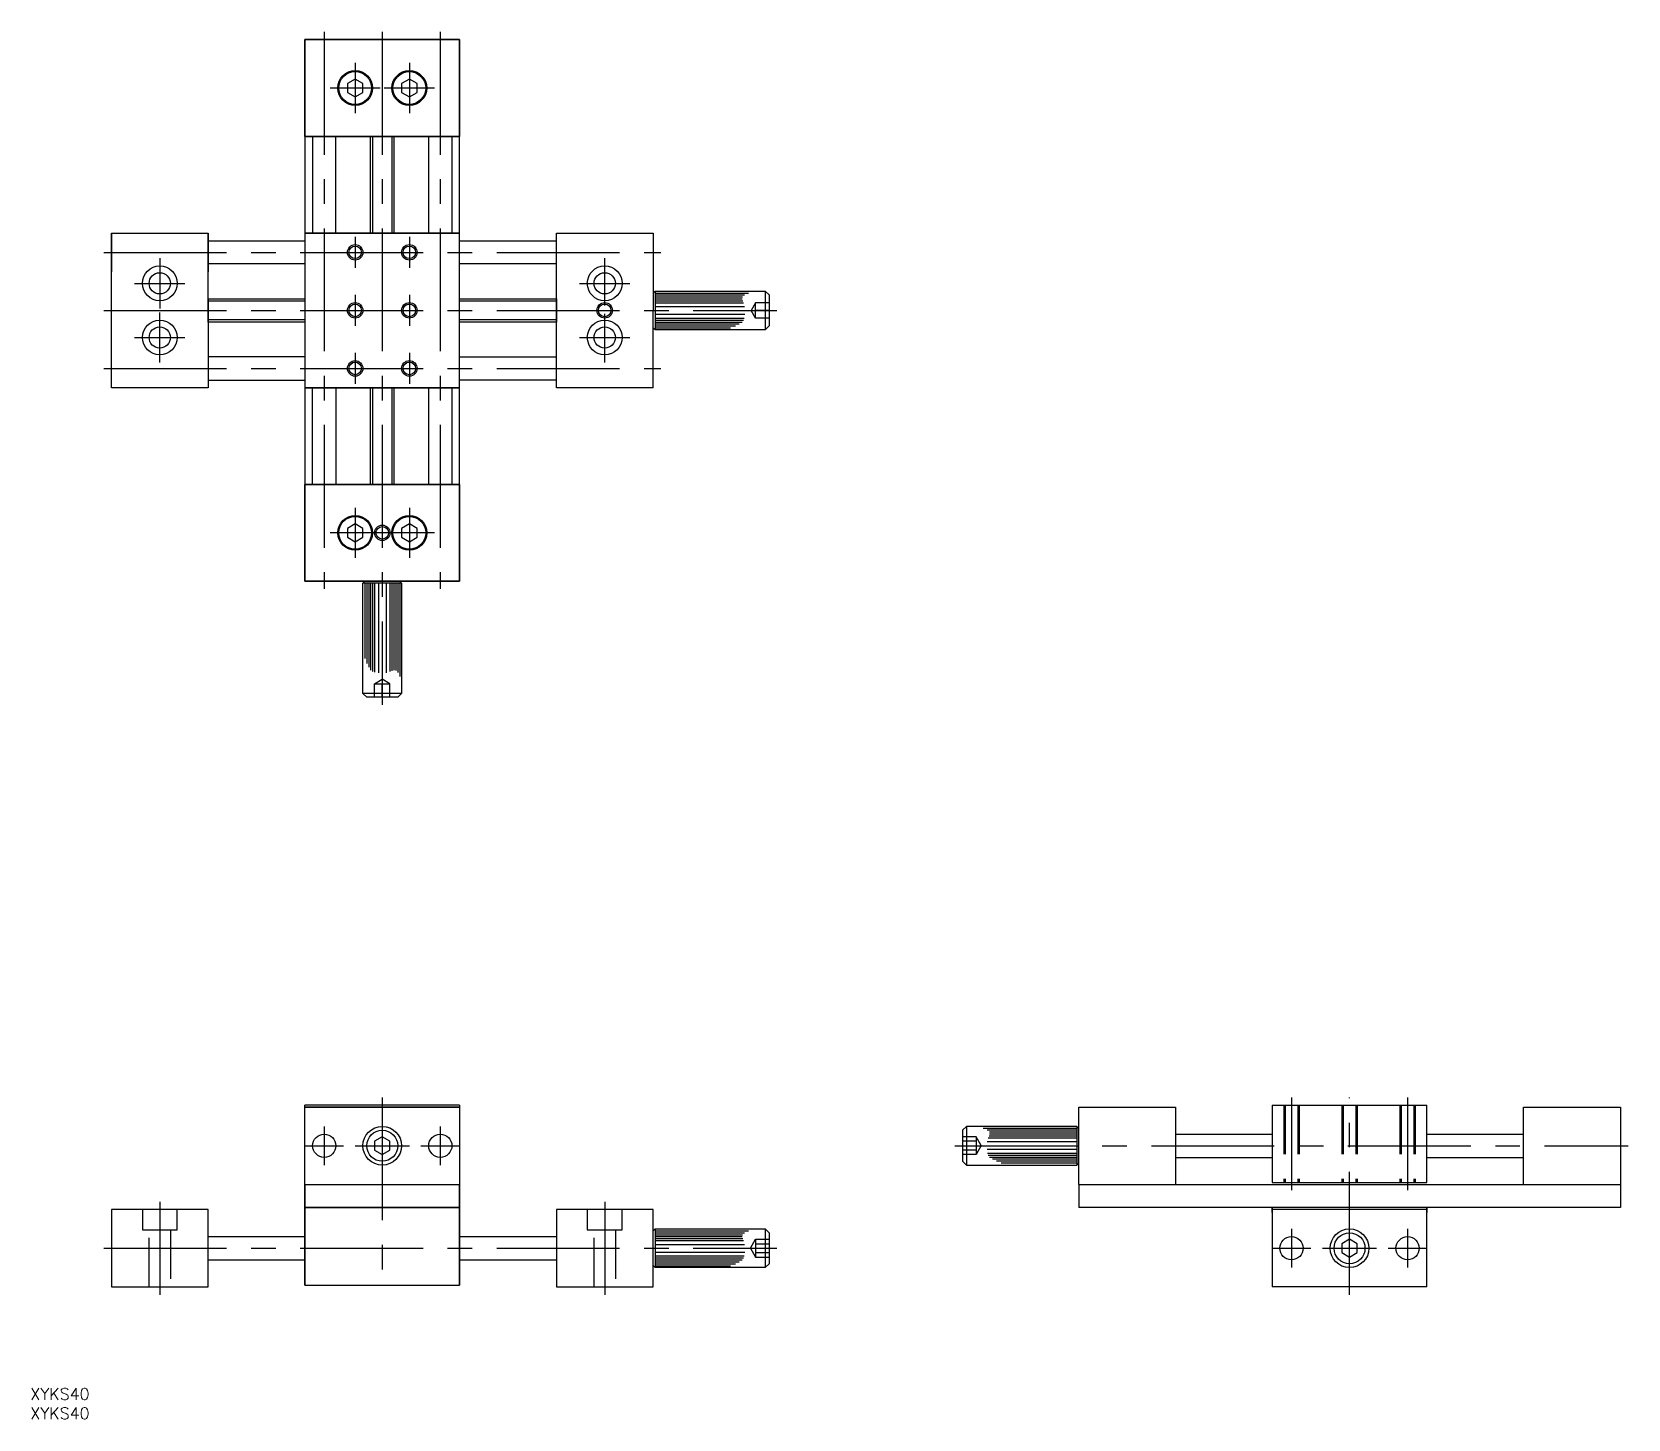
# Model space of a CAD drawing. Extents: x -91 to 322, y -71 to 288.
import ezdxf

# ---------------------------------------------------------------- set-up
doc = ezdxf.new("R2010")
doc.units = 0
doc.linetypes.add('CENTER', pattern=[50.8, 31.75, -6.35, 6.35, -6.35])
doc.linetypes.add('DASHED', pattern=[19.05, 12.7, -6.35])
doc.layers.get('0').update_dxf_attribs({"linetype": 'CONTINUOUS'})
doc.layers.add('CENTER', color=1, linetype='CONTINUOUS')
doc.styles.get("Standard").update_dxf_attribs({"font": 'txt.shx', "height": 3, "bigfont": 'bigfont.shx'})

msp = doc.modelspace()

# ---------------------------------------------------------------- linework, layer by layer
at = {"color": 7, "linetype": 'CONTINUOUS'}
for p, q in [((0, 285.95), (-20, 285.95)), ((-20, 285.95), (0, 285.95)), ((0, 285.95), (-20, 285.95)), ((-20, 285.95), (-20, 260.95)), ((-20, 260.95), (-20, 285.95)), ((-20, 285.95), (-20, 260.95)), ((20, 285.95), (0, 285.95)), ((0, 285.95), (20, 285.95)), ((20, 285.95), (0, 285.95)), ((20, 260.95), (20, 285.95)), ((20, 285.95), (20, 260.95)), ((20, 260.95), (20, 285.95)), ((-7, 275.76), (-9, 274.6)), ((-9, 274.6), (-9, 272.29)), ((-9, 272.29), (-7, 271.14)), ((-5, 274.6), (-7, 275.76)), ((-7, 271.14), (-5, 272.29)), ((-5, 272.29), (-5, 274.6)), ((7, 275.76), (5, 274.6)), ((5, 274.6), (5, 272.29)), ((5, 272.29), (7, 271.14)), ((9, 274.6), (7, 275.76)), ((7, 271.14), (9, 272.29)), ((9, 272.29), (9, 274.6)), ((0, 260.95), (-20, 260.95)), ((0, 260.95), (-20, 260.95)), ((-20, 260.95), (0, 260.95)), ((-20, 260.95), (-20, 235.95)), ((-18, 260.95), (-18, 235.95)), ((-12, 235.95), (-12, 260.95)), ((-3, 235.95), (-3, 260.95)), ((20, 260.95), (0, 260.95)), ((0, 260.95), (20, 260.95)), ((20, 260.95), (0, 260.95)), ((3, 260.95), (3, 235.95)), ((12, 235.95), (12, 260.95)), ((18, 260.95), (18, 235.95)), ((20, 235.95), (20, 260.95)), ((-70, 215.95), (-70, 235.95)), ((-70, 235.95), (-70, 225.95)), ((-70, 235.95), (-45, 235.95)), ((-45, 235.95), (-45, 225.95)), ((-45, 235.95), (-45, 225.95)), ((-45, 215.95), (-45, 235.95)), ((-20, 235.95), (-20, 195.95)), ((-20, 235.95), (-20, 195.95)), ((-20, 235.95), (-20, 195.95)), ((0, 235.95), (-20, 235.95)), ((0, 235.95), (-20, 235.95)), ((-20, 235.95), (20, 235.95)), ((3, 235.95), (-3, 235.95)), ((3, 235.95), (-3, 235.95)), ((20, 235.95), (0, 235.95)), ((20, 235.95), (0, 235.95)), ((20, 195.95), (20, 235.95)), ((20, 195.95), (20, 235.95)), ((20, 195.95), (20, 235.95)), ((45, 215.95), (45, 235.95)), ((45, 235.95), (70, 235.95)), ((70, 235.95), (70, 215.95)), ((-45, 233.95), (-20, 233.95)), ((20, 233.95), (45, 233.95)), ((-20, 227.95), (-45, 227.95)), ((45, 227.95), (20, 227.95)), ((-45, 218.95), (-20, 218.95)), ((-45, 212.95), (-45, 218.95)), ((-45, 218.95), (-45, 212.95)), ((-45, 218.95), (-45, 212.95)), ((20, 218.95), (45, 218.95)), ((45, 218.95), (45, 212.95)), ((45, 212.95), (45, 218.95)), ((45, 212.95), (45, 218.95)), ((70.5, 220.95), (70, 220.45)), ((70.5, 220.95), (99, 220.95)), ((70.5, 220.95), (70.5, 210.95)), ((70.5, 220.45), (94.67, 220.45)), ((70.5, 219.95), (93.64, 219.95)), ((70.5, 219.45), (93.07, 219.45)), ((70.5, 218.95), (93.01, 218.95)), ((99, 220.95), (99, 210.95)), ((100, 219.95), (99, 220.95)), ((100, 219.95), (100, 211.95)), ((-70, 195.95), (-70, 215.95)), ((-45, 215.95), (-45, 195.95)), ((45, 195.95), (45, 215.95)), ((70, 195.95), (70, 215.95)), ((70.5, 218.45), (93.17, 218.45)), ((70.5, 217.95), (93.39, 217.95)), ((70.5, 216.95), (93.65, 216.95)), ((70.5, 214.95), (93.67, 214.95)), ((-20, 212.95), (-45, 212.95)), ((45, 212.95), (20, 212.95)), ((70.5, 210.95), (70, 211.45)), ((70.5, 213.95), (93.54, 213.95)), ((70.5, 213.45), (93.37, 213.45)), ((70.5, 212.95), (93.02, 212.95)), ((70.5, 212.45), (92.26, 212.45)), ((70.5, 211.95), (91.26, 211.95)), ((70.5, 211.45), (90.02, 211.45)), ((99, 210.95), (70.5, 210.95)), ((99, 210.95), (100, 211.95)), ((-20, 203.95), (-45, 203.95)), ((20, 203.95), (45, 203.95)), ((-45, 195.95), (-70, 195.95)), ((-45, 197.95), (-20, 197.95)), ((20, 195.95), (-20, 195.95)), ((-20, 195.95), (0, 195.95)), ((-20, 195.95), (0, 195.95)), ((-20, 195.95), (-20, 170.95)), ((-18, 170.95), (-18, 195.95)), ((-12, 195.95), (-12, 170.95)), ((-3, 170.95), (-3, 195.95)), ((-3, 195.95), (3, 195.95)), ((-3, 195.95), (3, 195.95)), ((0, 195.95), (20, 195.95)), ((0, 195.95), (20, 195.95)), ((3, 195.95), (3, 170.95)), ((12, 170.95), (12, 195.95)), ((18, 195.95), (18, 170.95)), ((45, 197.95), (20, 197.95)), ((20, 170.95), (20, 195.95)), ((70, 195.95), (45, 195.95)), ((-20, 170.95), (0, 170.95)), ((-20, 170.95), (0, 170.95)), ((-20, 170.95), (0, 170.95)), ((0, 170.95), (-20, 170.95)), ((-20, 145.95), (-20, 170.95)), ((-20, 170.95), (-20, 145.95)), ((-3, 170.95), (3, 170.95)), ((3, 170.95), (-3, 170.95)), ((-3, 170.95), (3, 170.95)), ((-3, 170.95), (3, 170.95)), ((20, 170.95), (0, 170.95)), ((0, 170.95), (20, 170.95)), ((0, 170.95), (20, 170.95)), ((0, 170.95), (20, 170.95)), ((20, 170.95), (20, 145.95)), ((20, 145.95), (20, 170.95)), ((-7, 160.76), (-9, 159.6)), ((-9, 159.6), (-9, 157.29)), ((-9, 157.29), (-7, 156.14)), ((-5, 159.6), (-7, 160.76)), ((-7, 156.14), (-5, 157.29)), ((-5, 157.29), (-5, 159.6)), ((7, 160.76), (5, 159.6)), ((5, 159.6), (5, 157.29)), ((5, 157.29), (7, 156.14)), ((9, 159.6), (7, 160.76)), ((7, 156.14), (9, 157.29)), ((9, 157.29), (9, 159.6)), ((-20, 145.95), (0, 145.95)), ((0, 145.95), (-20, 145.95)), ((-5, 145.45), (-4.5, 145.95)), ((-5, 116.95), (-5, 145.45)), ((5, 145.45), (-5, 145.45)), ((-4.5, 145.45), (-4.5, 125.93)), ((-4, 145.45), (-4, 124.68)), ((-3.5, 145.45), (-3.5, 123.68)), ((-3, 145.45), (-3, 122.93)), ((-2.5, 145.45), (-2.5, 122.57)), ((-2, 145.45), (-2, 122.4)), ((-1, 145.45), (-1, 122.28)), ((20, 145.95), (0, 145.95)), ((0, 145.95), (20, 145.95)), ((1, 145.45), (1, 122.29)), ((2, 145.45), (2, 122.56)), ((2.5, 145.45), (2.5, 122.78)), ((3, 145.45), (3, 122.94)), ((3.5, 145.45), (3.5, 122.88)), ((4, 145.45), (4, 122.31)), ((5, 145.45), (4.5, 145.95)), ((4.5, 145.45), (4.5, 121.27)), ((5, 145.45), (5, 116.95)), ((5, 116.95), (-5, 116.95)), ((-5, 116.95), (-4, 115.95)), ((4, 115.95), (-4, 115.95)), ((4, 115.95), (5, 116.95)), ((20, 10.5), (-20, 10.5)), ((-20, -10), (-20, 10.5)), ((20, 10), (-20, 10)), ((-20, 10), (20, 10)), ((20, 10.5), (20, -10)), ((180, -10), (180, 10)), ((180, 10), (205, 10)), ((205, 10), (205, -10)), ((230, 10.5), (270, 10.5)), ((230, 10.5), (230, -9.5)), ((270, -9.5), (270, 10.5)), ((295, -10), (295, 10)), ((295, 10), (320, 10)), ((320, 10), (320, -10)), ((150, 4), (151, 5)), ((179.5, 5), (151, 5)), ((151, 5), (151, -5)), ((179.5, 4.5), (155.33, 4.5)), ((179.5, 5), (179.5, -5)), ((179.5, 5), (180, 4.5)), ((0, 2.34), (-2, 1.18)), ((-2, 1.18), (-2, -1.12)), ((2, 1.18), (0, 2.34)), ((2, -1.12), (2, 1.18)), ((150, 4), (150, -4)), ((179.5, 1), (156.35, 1)), ((179.5, 4), (156.36, 4)), ((179.5, 2), (156.61, 2)), ((179.5, 2.5), (156.83, 2.5)), ((179.5, 3.5), (156.93, 3.5)), ((179.5, 3), (156.99, 3)), ((205, 3), (230, 3)), ((270, 3), (295, 3)), ((-2, -1.12), (0, -2.28)), ((0, -2.28), (2, -1.12)), ((151, -5), (150, -4)), ((179.5, -1), (156.33, -1)), ((179.5, -2), (156.46, -2)), ((179.5, -2.5), (156.63, -2.5)), ((179.5, -3), (156.98, -3)), ((179.5, -3.5), (157.74, -3.5)), ((179.5, -4), (158.74, -4)), ((205, -3), (230, -3)), ((270, -3), (295, -3)), ((151, -5), (179.5, -5)), ((179.5, -4.5), (159.98, -4.5)), ((179.5, -5), (180, -4.5)), ((-20, -10), (20, -10)), ((-20, -36), (-20, -10)), ((-20, -10), (-20, -16)), ((20, -10), (20, -36)), ((20, -16), (20, -10)), ((180, -10), (230, -10)), ((180, -10), (180, -16)), ((230, -9.5), (270, -9.5)), ((230, -10), (270, -10)), ((270, -10), (320, -10)), ((320, -10), (320, -16)), ((-70, -16.5), (-70, -36.5)), ((-45, -16.5), (-70, -16.5)), ((-45, -36.5), (-45, -16.5)), ((20, -16), (-20, -16)), ((-20, -16), (20, -16)), ((-20, -16), (-20, -36)), ((20, -36), (20, -16)), ((70, -16.5), (45, -16.5)), ((45, -16.5), (45, -36.5)), ((70, -36.5), (70, -16.5)), ((320, -16), (180, -16)), ((230, -16), (230, -36.5)), ((230, -17.28), (230, -16)), ((230, -16), (230, -17.28)), ((270, -16.5), (230, -16.5)), ((270, -36.5), (270, -16)), ((270, -16), (270, -17.28)), ((270, -17.28), (270, -16)), ((-45, -23.5), (-20, -23.5)), ((20, -23.5), (45, -23.5)), ((70.5, -21.5), (70, -22)), ((70.5, -21.5), (99, -21.5)), ((70.5, -21.5), (70.5, -31.5)), ((70.5, -22), (94.67, -22)), ((70.5, -22.5), (93.64, -22.5)), ((70.5, -23), (93.07, -23)), ((70.5, -23.5), (93.01, -23.5)), ((70.5, -24), (93.17, -24)), ((70.5, -24.5), (93.39, -24.5)), ((99, -21.5), (99, -31.5)), ((100, -22.5), (99, -21.5)), ((100, -22.5), (100, -30.5)), ((250, -24.16), (248, -25.32)), ((252, -25.32), (250, -24.16)), ((70.5, -25.5), (93.65, -25.5)), ((70.5, -27.5), (93.67, -27.5)), ((70.5, -28.5), (93.54, -28.5)), ((248, -25.32), (248, -27.62)), ((248, -27.62), (250, -28.78)), ((250, -28.78), (252, -27.62)), ((252, -27.62), (252, -25.32)), ((-45, -29.5), (-20, -29.5)), ((20, -29.5), (45, -29.5)), ((70.5, -31.5), (70, -31)), ((70.5, -29), (93.37, -29)), ((70.5, -29.5), (93.02, -29.5)), ((70.5, -30), (92.26, -30)), ((70.5, -30.5), (91.26, -30.5)), ((70.5, -31), (90.02, -31)), ((99, -31.5), (70.5, -31.5)), ((99, -31.5), (100, -30.5)), ((-70, -36.5), (-45, -36.5)), ((-70, -36.5), (-45, -36.5)), ((-20, -36), (20, -36)), ((45, -36.5), (70, -36.5)), ((45, -36.5), (70, -36.5)), ((270, -36.5), (230, -36.5))]:
    msp.add_line(p, q, dxfattribs=at)
at = {"color": 3, "linetype": 'CONTINUOUS'}
for p, q in [((-2.46, 235.95), (-2.46, 260.95)), ((2.46, 260.95), (2.46, 235.95)), ((-45, 218.4), (-20, 218.4)), ((20, 218.4), (45, 218.4)), ((-20, 213.49), (-45, 213.49)), ((45, 213.49), (20, 213.49)), ((-2.46, 170.95), (-2.46, 195.95)), ((2.46, 195.95), (2.46, 170.95))]:
    msp.add_line(p, q, dxfattribs=at)
at = {"color": 3, "linetype": 'DASHED'}
for p, q in [((96.5, 213.94), (95.34, 215.95)), ((96.5, 217.94), (95.35, 215.94)), ((96.5, 213.94), (96.5, 217.94)), ((100, 217.94), (96.5, 217.94)), ((100, 215.95), (96.5, 215.95)), ((100, 213.94), (96.5, 213.94)), ((-2.01, 119.45), (0, 120.61)), ((1.99, 119.45), (-0.01, 120.6)), ((-2.01, 119.45), (1.99, 119.45)), ((-2.01, 115.95), (-2.01, 119.45)), ((0, 115.95), (0, 119.45)), ((1.99, 115.95), (1.99, 119.45)), ((233, 10.5), (233, -9.5)), ((233.38, 10.5), (233.38, -9.5)), ((236.62, 10.5), (236.62, -9.5)), ((237, 10.5), (237, -9.5)), ((248, 10.5), (248, -9.5)), ((248.38, 10.5), (248.38, -9.5)), ((251.62, 10.5), (251.62, -9.5)), ((252, 10.5), (252, -9.5)), ((263, 10.5), (263, -9.5)), ((263.38, 10.5), (263.38, -9.5)), ((266.62, 10.5), (266.62, -9.5)), ((267, 10.5), (267, -9.5)), ((153.5, 2.34), (150, 2.34)), ((153.5, 1.18), (150, 1.18)), ((153.5, 2.34), (153.5, -2.28)), ((154.83, 0.03), (153.5, 2.34)), ((154.83, 0.03), (153.5, -2.28)), ((153.5, -1.12), (150, -1.12)), ((153.5, -2.28), (150, -2.28)), ((-62, -16.5), (-62, -21.7)), ((-53, -21.7), (-53, -16.5)), ((53, -16.5), (53, -21.7)), ((62, -21.7), (62, -16.5)), ((-62, -21.7), (-53, -21.7)), ((-60.25, -36.5), (-60.25, -21.7)), ((-54.75, -21.7), (-54.75, -36.5)), ((53, -21.7), (62, -21.7)), ((54.75, -36.5), (54.75, -21.7)), ((60.25, -21.7), (60.25, -36.5)), ((95.17, -26.47), (96.5, -24.16)), ((96.5, -24.16), (96.5, -28.78)), ((96.5, -24.16), (100, -24.16)), ((95.17, -26.47), (96.5, -28.78)), ((96.5, -25.32), (100, -25.32)), ((96.5, -27.62), (100, -27.62)), ((96.5, -28.78), (100, -28.78))]:
    msp.add_line(p, q, dxfattribs=at)
at = {"color": 7, "linetype": 'CONTINUOUS'}
for centre, radius in [((-7, 273.45), 4.5), ((-7, 273.45), 4.25), ((7, 273.45), 4.5), ((7, 273.45), 4.25), ((-7, 230.95), 1.62), ((7, 230.95), 1.62), ((-57.5, 222.95), 4.5), ((57.5, 222.95), 4.5), ((-57.5, 222.95), 2.75), ((57.5, 222.95), 2.75), ((-7, 215.95), 1.62), ((7, 215.95), 1.62), ((57.5, 215.95), 1.62), ((-57.5, 208.95), 4.5), ((-57.5, 208.95), 2.75), ((57.5, 208.95), 4.5), ((57.5, 208.95), 2.75), ((-7, 200.95), 1.62), ((7, 200.95), 1.62), ((-7, 158.45), 4.5), ((-7, 158.45), 4.25), ((7, 158.45), 4.5), ((7, 158.45), 4.25), ((0, 158.45), 1.62), ((0, 0), 5), ((-15, 0), 3), ((0, 0), 4), ((15, 0), 3), ((235, -26.5), 3), ((250, -26.5), 5), ((250, -26.5), 4), ((265, -26.5), 3)]:
    msp.add_circle(centre, radius, dxfattribs=at)
at = {"color": 3, "linetype": 'CONTINUOUS'}
for centre in [(-7, 230.95), (7, 230.95), (-7, 215.95), (7, 215.95), (57.5, 215.95), (-7, 200.95), (7, 200.95), (0, 158.45)]:
    msp.add_circle(centre, 2, dxfattribs=at)
at = {"layer": 'CENTER', "color": 1, "linetype": 'CENTER'}
for p, q in [((-15, 287.95), (-15, 143.95)), ((0, 287.95), (0, 113.95)), ((15, 287.95), (15, 143.95)), ((-7, 279.95), (-7, 266.95)), ((7, 279.95), (7, 266.95)), ((-13.5, 273.45), (-0.5, 273.45)), ((0.5, 273.45), (13.5, 273.45)), ((-7, 234.95), (-7, 226.95)), ((7, 234.95), (7, 226.95)), ((-72, 230.95), (72, 230.95)), ((-57.5, 229.45), (-57.5, 216.45)), ((57.5, 217.2), (57.5, 229.45)), ((-64, 222.95), (-51, 222.95)), ((51, 222.95), (64, 222.95)), ((-7, 219.95), (-7, 211.95)), ((7, 219.95), (7, 211.95)), ((-72, 215.95), (102, 215.95)), ((-57.5, 202.45), (-57.5, 215.45)), ((57.5, 202.45), (57.5, 215.07)), ((-64, 208.95), (-51, 208.95)), ((51, 208.95), (64, 208.95)), ((-7, 204.95), (-7, 196.95)), ((7, 204.95), (7, 196.95)), ((-72, 200.95), (72, 200.95)), ((-7, 164.95), (-7, 151.95)), ((7, 164.95), (7, 151.95)), ((13.5, 158.45), (-13.5, 158.45)), ((0, 12.5), (0, -38)), ((235, 12.5), (235, -11.5)), ((250, -38.5), (250, 12.5)), ((265, 12.5), (265, -11.5)), ((-15, 5), (-15, -5)), ((15, 5), (15, -5)), ((-20, 0), (-10, 0)), ((-7, 0), (7, 0)), ((10, 0), (20, 0)), ((148, 0), (322, 0)), ((-57.5, -14.5), (-57.5, -38.5)), ((57.5, -14.5), (57.5, -38.5)), ((235, -21.5), (235, -31.5)), ((265, -21.5), (265, -31.5)), ((-72, -26.5), (102, -26.5)), ((230, -26.5), (240, -26.5)), ((243, -26.5), (257, -26.5)), ((260, -26.5), (270, -26.5))]:
    msp.add_line(p, q, dxfattribs=at)

# ---------------------------------------------------------------- texts
at = {"color": 7, "linetype": 'CONTINUOUS'}
for p in [(-90.94, -65.66), (-90.94, -70.66)]:
    msp.add_text('XYKS40', height=3, dxfattribs=at).set_placement(p)

doc.saveas('drawing.dxf')
